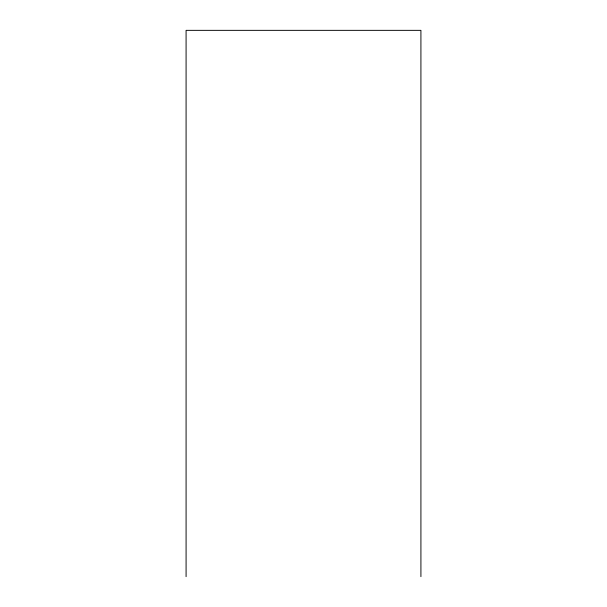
<?xml version="1.0" encoding="UTF-8"?>
<svg xmlns="http://www.w3.org/2000/svg" width="607" height="607" viewBox="0 0 607 607"><rect width="100%" height="100%" fill="white"/><g stroke="black" fill="none" stroke-linecap="round" stroke-linejoin="round"><path stroke-width="0.91" d="M420.917 576.65L420.917 30.35L186.083 30.35L186.083 576.65"/></g></svg>
